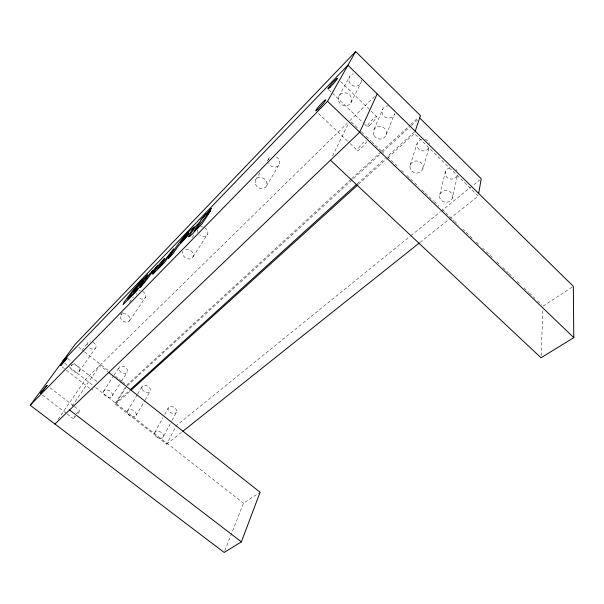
<?xml version="1.0" encoding="UTF-8"?>
<svg xmlns="http://www.w3.org/2000/svg" width="604" height="604" viewBox="0 0 604 604"><rect width="100%" height="100%" fill="white"/><g stroke="black" fill="none" stroke-linecap="round" stroke-linejoin="round"><path stroke-width="0.45" stroke-dasharray="3.02 2.27" d="M541.116 355.899L542.905 309.95M452.404 198.233A6.614 5.889 4.6 0 0 444.612 190.622A6.614 5.889 4.6 0 0 441.245 200.332A6.614 5.889 4.6 0 0 452.404 198.233L457.507 175.145A6.334 5.73 2 0 1 446.832 177.282A6.334 5.73 2 0 1 450.025 167.814M439.75 194.609L445.405 171.71M422.883 168.863A6.644 6.085 9.2 0 0 414.895 161.072A6.644 6.085 9.2 0 0 411.739 171.143A6.644 6.085 9.2 0 0 422.883 168.863L429.369 146.817M410.108 165.239L417.16 143.39M224.839 550.72L243.488 503.162L260.082 492.252M386.318 134.564L394.548 113.771A6.402 6.108 19.2 0 1 387.315 118.044A6.402 6.108 19.2 0 1 382.045 111.355A6.402 6.108 19.2 0 1 388.334 105.881M374.05 129.415L382.838 108.863M332.547 155.991L348.636 123.186M350.864 102.718L360.822 83.156M126.681 386.356L115.568 404.242L166.636 444.174L176.323 425.639L410.124 236.3M163.231 437.024A4.772 3.163 27.2 0 0 158.256 431.256A4.772 3.163 27.2 0 0 155.575 436.043A4.772 3.163 27.2 0 0 163.231 437.024L171.589 421.305M172.027 420.475L176.428 412.207A4.613 3.156 27.4 0 0 171.664 406.545A4.613 3.156 27.4 0 0 168.992 411.316A4.613 3.156 27.4 0 0 176.428 412.207M339.055 95.938L349.565 76.67M154.798 432.547L162.891 417.734M164.688 414.442L168.282 407.859M136.059 415.476L144.598 400.867M145.066 400.059L150.283 391.135M266.455 186.04L279.146 164.582M127.527 410.939L137.199 394.797M137.689 393.989L142.038 386.726M255.575 179.939L260.936 171.294M267.278 161.072L268.735 158.716M125.209 387.496L115.523 403.049L129.679 390.214M112.185 395.907L120.981 382.007M121.472 381.237L127.338 371.973M192.978 256.881L207.542 234.329M103.541 391.309L113.514 375.952M114.013 375.19L118.996 367.511M192.193 237.463L194.775 233.612M129.785 320.452L145.526 297.311M72.163 406.145L99.811 365.443L107.814 371.77M58.067 419.402L85.436 379.516L347.179 123.299M120.996 314.578L122.604 312.276M129.573 302.325L133.333 296.964M78.996 371.664A4.983 3.322 32.6 0 0 75.221 365.005A4.983 3.322 32.6 0 0 71.098 369.127A4.983 3.322 32.6 0 0 78.996 371.664L95.409 348.319M71.197 365.548L72.276 364.053M81.978 350.584L87.912 342.347M349.875 120.664L374.525 96.527M350.984 179.343L126.659 385.163L122.242 381.668M351.679 178.708L380.845 151.944M381.539 151.31L410.018 125.187M410.712 124.545L418.353 117.538M127.376 385.722L381.517 152.948M382.211 152.314L410.682 126.236M411.377 125.602L417.628 119.879M357.236 183.797L385.163 158.467M414.51 131.838L387.255 156.564L398.821 167.67M115.568 404.242L130.23 390.962M358.602 184.182L387.239 158.256M387.934 157.621L414.472 133.597L478.24 196.058L450.984 217.765M410.856 235.711L440.173 211.966M440.905 211.377L479.75 179.917M166.636 444.174L182.106 431.86M420.044 242.4L450.244 218.354M543.049 306.198L573.317 286.296M42.559 395.175L66.395 413.423M67.135 413.989L73.092 418.549M50.026 387.738L73.771 406.024M74.511 406.598L79.713 410.599M64.681 363.268L94.979 386.975M95.711 387.549L243.488 503.162M62.106 366.802L65.738 369.64M66.47 370.207L89.724 388.357M67.829 358.587L73.024 362.664M73.764 363.246L98.233 382.445M78.807 347.27L83.956 351.354M84.696 351.936L108.252 370.592M115.613 376.42L118.558 378.753M119.298 379.335L121.51 381.086M318.512 113.507L349.474 142.982M350.154 143.616L357.553 150.668M351.234 121.97L358.708 129.15M361.426 131.755L363.465 133.718M366.183 136.33L370.947 140.898M371.626 141.547L383.857 153.303M401.539 170.283L403.585 172.246M406.983 175.515L418.549 186.621M421.954 189.89L424.672 192.502M425.352 193.159L433.521 200.996M434.201 201.653L438.957 206.221M442.362 209.49L445.08 212.102M445.767 212.759L453.929 220.596M454.608 221.253L458.693 225.171M462.77 229.09L465.495 231.709M466.175 232.359L473.657 239.546M476.382 242.159L479.78 245.428M482.505 248.04L493.385 258.497M496.79 261.766L500.188 265.028M502.913 267.647L508.357 272.872M509.036 273.529L513.8 278.097M517.198 281.366L520.603 284.635M524 287.904L528.764 292.472M529.444 293.129L534.887 298.353M537.613 300.966L541.69 304.892M328.674 89.573L363.872 123.526M364.552 124.182L367.262 126.795M340.701 81.578L370.456 110.494M371.128 111.159L376.541 116.413M428.697 148.222A6.357 5.912 6.4 0 1 418.164 148.524A6.357 5.912 6.4 0 1 421.713 139.32M425.012 139.411A6.357 5.912 6.4 0 1 429.436 143.752M456.103 169.535A6.334 5.73 2 0 1 457.062 170.766M361.592 79.985A6.508 6.244 42 0 1 355.945 86.229A6.508 6.244 42 0 1 348.953 80.921A6.508 6.244 42 0 1 353.348 73.726M92.963 342.249A4.817 3.307 33.1 0 1 95.696 347.972A4.817 3.307 33.1 0 1 89.332 347.715M87.369 344.914A4.817 3.307 33.1 0 1 90.668 341.532M204.658 227.632A5.542 4.439 34.6 0 1 207.255 234.813A5.542 4.439 34.6 0 1 199.592 234.835M197.931 232.608A5.542 4.439 34.6 0 1 197.538 230.116M200.656 226.915A5.542 4.439 34.6 0 1 203.337 227.074M142.604 291.377A5.134 3.79 33.7 0 1 145.292 297.734A5.134 3.79 33.7 0 1 138.361 297.583M136.361 294.488A5.134 3.79 33.7 0 1 136.278 293.408M138.95 290.667A5.134 3.79 33.7 0 1 140.136 290.622M276.375 156.965A5.987 5.24 36 0 1 277.84 166.115A5.987 5.24 36 0 1 268.569 162.869M268.297 160.022A5.987 5.24 36 0 1 270.637 156.768M185.76 249.248A5.761 4.515 33.9 0 1 193.295 254.435A5.761 4.515 33.9 0 1 187.383 258.761A5.761 4.515 33.9 0 1 182.906 251.339M122.906 313.642A5.33 3.828 33.2 0 1 130.041 319.078A5.33 3.828 33.2 0 1 123.163 321.207A5.33 3.828 33.2 0 1 121.842 313.974M76.285 413.8A5.202 0.589 -50.9 0 1 79.668 410.531A5.202 0.589 -50.9 0 1 77.38 414.291M75.659 416.36A5.202 0.589 -50.9 0 1 73.137 418.625A5.202 0.589 -50.9 0 1 74.654 415.884M92.978 389.369A4.96 0.544 -50.6 0 1 92.065 390.086M366.817 141.585A7.361 1.163 -47.4 0 1 359.531 149.611A7.361 1.163 -47.4 0 1 358.617 148.071A7.361 1.163 -47.4 0 1 366.062 140.317M142.219 389.376A4.673 3.209 29.2 0 0 149.762 391.792A4.673 3.209 29.2 0 0 146.515 385.586A4.673 3.209 29.2 0 0 142.219 389.376M374.14 135.704A6.704 6.289 20.3 0 0 385.662 136.066A6.704 6.289 20.3 0 0 379.818 126.379A6.704 6.289 20.3 0 0 374.14 135.704M119.237 370.237A4.734 3.262 30.9 0 0 126.832 372.66A4.734 3.262 30.9 0 0 123.45 366.303A4.734 3.262 30.9 0 0 119.237 370.237M338.587 100.86A6.818 6.44 37.4 0 0 349.852 104.054A6.818 6.44 37.4 0 0 346.492 92.986A6.818 6.44 37.4 0 0 338.587 100.86M127.746 413.619A4.832 3.224 28.9 0 0 135.538 416.141A4.832 3.224 28.9 0 0 132.11 409.837A4.832 3.224 28.9 0 0 127.746 413.619M255.432 184.16A6.251 5.361 34.7 0 0 265.632 187.165A6.251 5.361 34.7 0 0 262.03 177.576A6.251 5.361 34.7 0 0 255.432 184.16M103.828 394.065A4.9 3.269 30.5 0 0 111.68 396.594A4.9 3.269 30.5 0 0 108.101 390.131A4.9 3.269 30.5 0 0 103.828 394.065M369.535 125.368A6.999 1.027 -47.3 0 0 376.707 116.625A6.999 1.027 -47.3 0 0 369.482 122.823A6.999 1.027 -47.3 0 0 369.535 125.368"/><path stroke-width="0.91" d="M478.708 193.325L481.222 178.731L419.712 117.969M415.212 131.204L420.437 115.628L355.65 51.551L75.123 344.356L30.2 405.254L224.159 552.449L241.373 541.871L260.082 492.252L108.539 372.343M377.19 93.914L359.712 132.208L54.911 424.008M30.2 405.254L327.519 101.313L355.65 51.551M62.454 361.532L347.927 65.209L573.317 286.296L573.8 337.651L541.041 357.779L330.479 160.196M130.351 389.603L356.541 184.431M130.932 390.327L357.908 184.816M182.846 431.271L419.304 242.989M69.558 409.988L241.373 541.871M327.519 101.313L573.8 337.651M142.801 280.43L141.925 281.917L146.319 277.372L147.716 274.828L140.241 282L132.352 291.075L124.175 302.015L123.065 304.642L136.836 290.773L143.812 280.83L135.96 288.946L133.643 292.223L137.372 288.38L134.42 292.578L127.663 299.123L135.115 288.584L142.801 280.43M188.727 232.993L186.243 236.64L180.354 242.982L184.031 237.606L188.727 232.993M67.089 358.006L60.657 365.669L67.089 358.006M188.735 236.753C191.113 236.33 195.553 230.147 198.052 227.436L197.108 228.924L201.864 224.031L210.562 210.932C209.392 211.204 182.015 248.916 200.317 221.532L195.741 226.258L188.735 236.753M47.052 385.45L40.325 393.468L47.052 385.45M194.254 226.945L189.626 233.597L178.157 246.19L172.978 253.763L168.403 258.474C175.862 247.542 183.616 234.714 194.254 226.945M152.918 273.65L152.737 274.224L164.666 262.317L173.846 248.901C172.049 250.207 145.926 285.617 164.484 258.587L160.302 262.914L152.918 273.65M211.234 208.501L206.039 214.813L211.234 208.501M205.941 213.997L200.77 220.271L205.941 213.997M149.407 274.178L139.947 287.761C146.447 280.649 151.747 272.472 158.059 265.186L151.551 272.638L153.122 270.335L149.407 274.178M330.071 87.248A7.105 0.634 -48.2 0 0 337.417 78.437A7.105 0.634 -48.2 0 0 330.501 85.134A7.105 0.634 -48.2 0 0 330.071 87.248M317.946 109.309A7.482 0.717 -48.3 0 0 325.745 99.932A7.482 0.717 -48.3 0 0 318.55 106.787A7.482 0.717 -48.3 0 0 317.946 109.309"/></g></svg>
